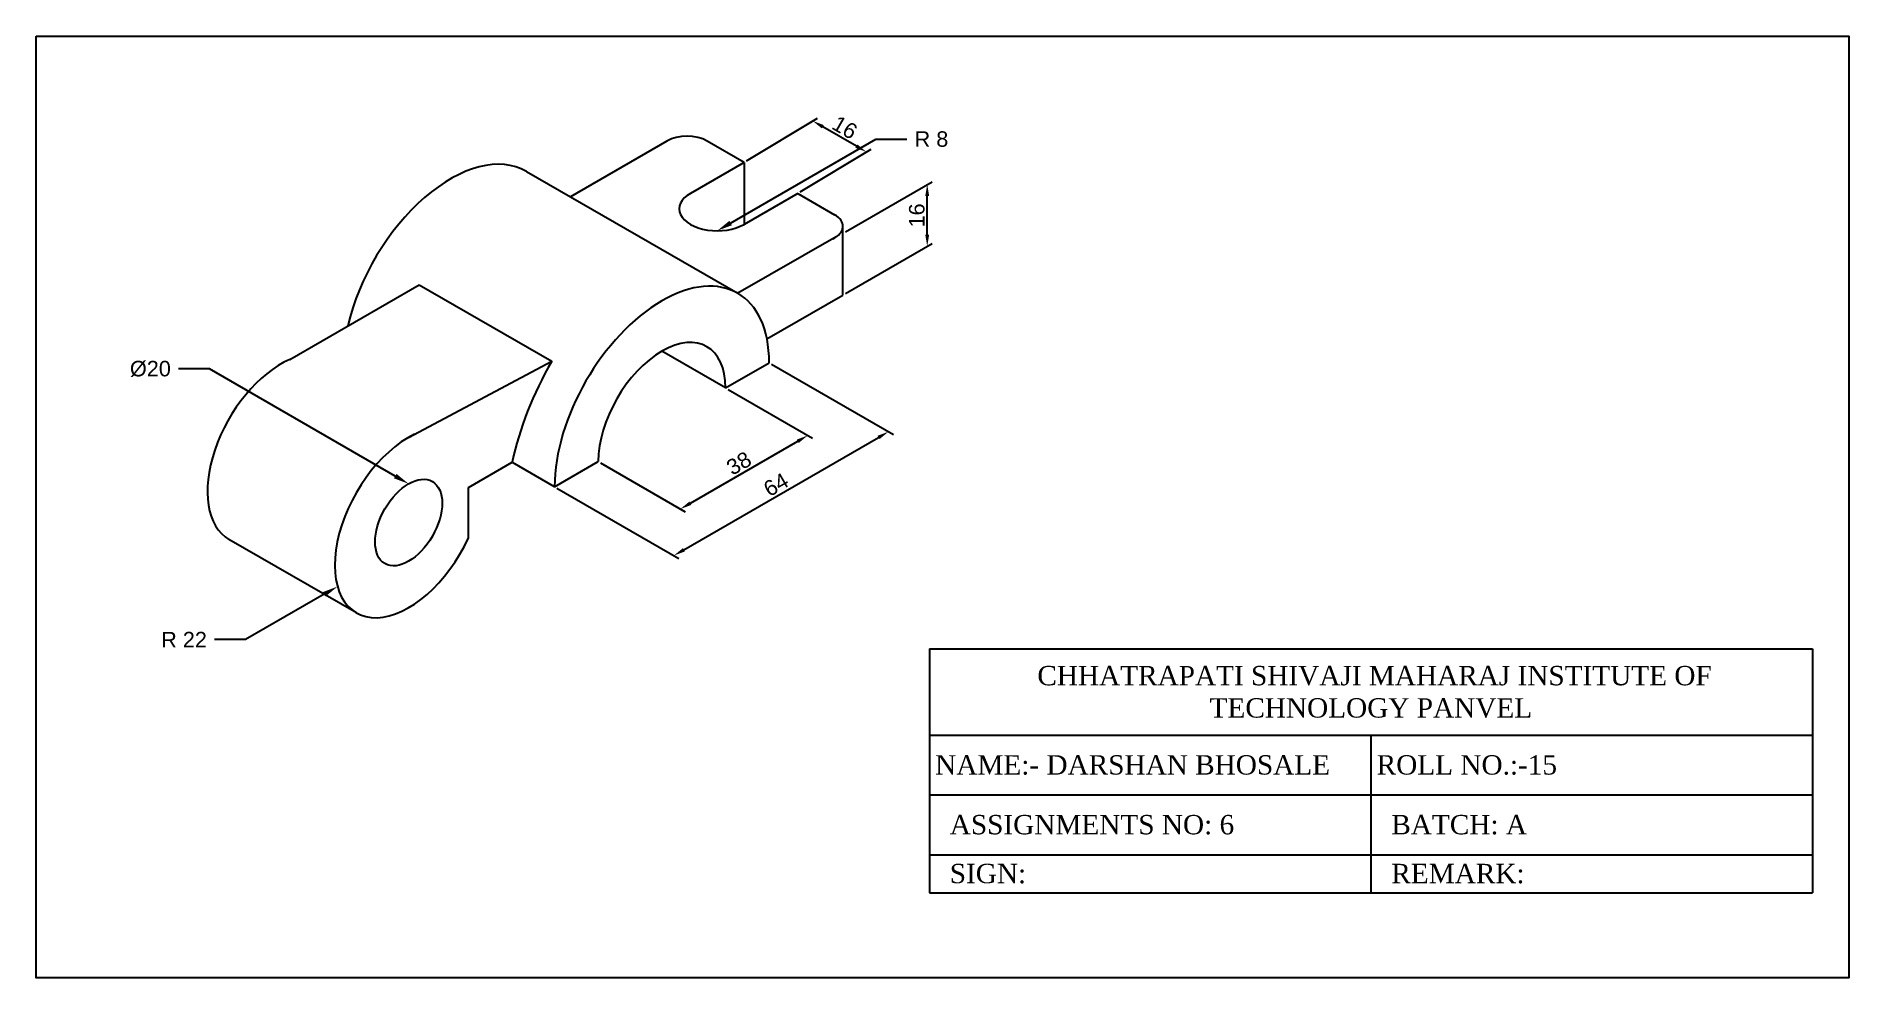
# Model space of a CAD drawing. Header units: millimetres. Extents: x 2155 to 2623, y 1468 to 1712.
import ezdxf
from ezdxf import colors
from ezdxf.entities.mleader import LeaderData, LeaderLine
from ezdxf.math import Vec2, Vec3

# ---------------------------------------------------------------- set-up
doc = ezdxf.new("R2010")
doc.units = ezdxf.units.MM
doc.styles.get("Standard").update_dxf_attribs({"font": 'arial.ttf'})
doc.dimstyles.new('ISO-25', dxfattribs={"dimtxt": 4, "dimasz": 3, "dimexe": 1.25, "dimexo": 0.625, "dimtad": 1, "dimtxsty": 'Standard', "dimcen": 2.5, "dimadec": 0, "dimazin": 0, "dimtfac": 1, "dimtmove": 0, "dimatfit": 3, "dimfxl": 1, "dimarcsym": 0})

# ---------------------------------------------------------------- blocks, each defined once
blk = doc.blocks.new('*D1')
at = {"color": 0, "lineweight": -2, "transparency": 16777216}
for p, q in [((2364.18, 1661.05), (2386.56, 1673.97)), ((2385.31, 1660.25), (2385.31, 1670.25)), ((2364.18, 1645.05), (2386.56, 1657.97))]:
    blk.add_line(p, q, dxfattribs=at)
at = {"color": 0, "transparency": 16777216}
for points in [[(2384.81, 1670.25), (2385.81, 1670.25), (2385.31, 1673.25)], [(2384.81, 1660.25), (2385.81, 1660.25), (2385.31, 1657.25)]]:
    blk.add_solid(points, dxfattribs=at)
at = {"layer": 'Defpoints', "color": 0, "transparency": 16777216}
for p in [(2385.31, 1673.25), (2363.55, 1660.69), (2363.55, 1644.69)]:
    blk.add_point(p, dxfattribs=at)
at = {"color": 0, "transparency": 16777216, "insert": (2382.64, 1665.25), "char_height": 4, "attachment_point": 5, "rotation": 90}
blk.add_mtext('16', dxfattribs=at)
blk = doc.blocks.new('*D2')
at = {"color": 0, "lineweight": -2, "transparency": 16777216}
for p, q in [((2338.63, 1679.32), (2356.99, 1690.38)), ((2367.02, 1683.15), (2358.36, 1688.15)), ((2352.49, 1671.32), (2370.85, 1682.38))]:
    blk.add_line(p, q, dxfattribs=at)
at = {"color": 0, "transparency": 16777216}
for points in [[(2358.61, 1688.58), (2358.11, 1687.71), (2355.77, 1689.65)], [(2367.27, 1683.58), (2366.77, 1682.71), (2369.62, 1681.65)]]:
    blk.add_solid(points, dxfattribs=at)
at = {"layer": 'Defpoints', "color": 0, "transparency": 16777216}
for p in [(2355.77, 1689.65), (2338.02, 1678.95), (2351.88, 1670.95)]:
    blk.add_point(p, dxfattribs=at)
at = {"color": 0, "transparency": 16777216, "insert": (2364.03, 1687.96), "char_height": 4, "attachment_point": 5, "rotation": 330}
blk.add_mtext('16', dxfattribs=at)
blk = doc.blocks.new('*D3')
at = {"color": 0, "lineweight": -2, "transparency": 16777216}
for p, q in [((2333.88, 1620.34), (2355.73, 1607.72)), ((2324.17, 1590.94), (2351.88, 1606.94)), ((2300.97, 1601.34), (2322.82, 1588.72))]:
    blk.add_line(p, q, dxfattribs=at)
at = {"color": 0, "transparency": 16777216}
for points in [[(2351.63, 1607.37), (2352.13, 1606.51), (2354.48, 1608.44)], [(2323.92, 1591.37), (2324.42, 1590.51), (2321.57, 1589.44)]]:
    blk.add_solid(points, dxfattribs=at)
at = {"layer": 'Defpoints', "color": 0, "transparency": 16777216}
for p in [(2333.26, 1620.7), (2354.48, 1608.44), (2300.35, 1601.7)]:
    blk.add_point(p, dxfattribs=at)
at = {"color": 0, "transparency": 16777216, "insert": (2336.69, 1601.25), "char_height": 4, "attachment_point": 5, "rotation": 30}
blk.add_mtext('38', dxfattribs=at)
blk = doc.blocks.new('*D4')
at = {"color": 0, "lineweight": -2, "transparency": 16777216}
for p, q in [((2345.14, 1626.84), (2376.57, 1608.69)), ((2322.49, 1578.91), (2372.72, 1607.91)), ((2289.71, 1594.84), (2321.14, 1576.69))]:
    blk.add_line(p, q, dxfattribs=at)
at = {"color": 0, "transparency": 16777216}
for points in [[(2372.47, 1608.35), (2372.97, 1607.48), (2375.32, 1609.41)], [(2322.24, 1579.35), (2322.74, 1578.48), (2319.89, 1577.41)]]:
    blk.add_solid(points, dxfattribs=at)
at = {"layer": 'Defpoints', "color": 0, "transparency": 16777216}
for p in [(2344.51, 1627.2), (2375.32, 1609.41), (2289.09, 1595.2)]:
    blk.add_point(p, dxfattribs=at)
at = {"color": 0, "transparency": 16777216, "insert": (2346.27, 1595.72), "char_height": 4, "attachment_point": 5, "rotation": 30}
blk.add_mtext('64', dxfattribs=at)
blk = doc.blocks.new('*T8')
at = {"color": 0, "linetype": 'ByBlock', "lineweight": -2, "transparency": 16777216}
for p, q in [((0, 0), (228, 0)), ((0, 0), (0, -63)), ((228, 0), (228, -63)), ((0, -22.32), (228, -22.32)), ((114, -22.32), (114, -63)), ((0, -37.75), (228, -37.75)), ((0, -53.18), (228, -53.18)), ((0, -63), (228, -63))]:
    blk.add_line(p, q, dxfattribs=at)
at = {"color": 0, "linetype": 'ByBlock', "transparency": 16777216, "char_height": 5}
for s, insert, width, attachment_point in [('{\\fTimes New Roman|b0|i0|c0|p18; CHHATRAPATI SHIVAJI MAHARAJ INSTITUTE OF TECHNOLOGY PANVEL }', (114, -11.16), 225, 5), ('{\\fTimes New Roman|b0|i0|c0|p18;NAME:- DARSHAN BHOSALE}', (1.5, -30.04), 111, 4), ('{\\fTimes New Roman|b0|i0|c0|p18;ROLL NO.:-15}', (115.5, -30.04), 111, 4), ('{\\fTimes New Roman|b0|i0|c0|p18;  ASSIGNMENTS NO: 6}', (1.5, -45.47), 111, 4), ('{\\fTimes New Roman|b0|i0|c0|p18;  BATCH: A}', (115.5, -45.47), 111, 4), ('{\\fTimes New Roman|b0|i0|c0|p18;  SIGN:}', (1.5, -58.09), 111, 4), ('{\\fTimes New Roman|b0|i0|c0|p18;  REMARK:}', (115.5, -58.09), 111, 4)]:
    blk.add_mtext(s, dxfattribs=dict(at, insert=insert, width=width, attachment_point=attachment_point))

msp = doc.modelspace()

# ---------------------------------------------------------------- linework, layer by layer
for p, q in [((2318.1, 1684.446), (2293.206, 1670.074)), ((2338.019, 1678.946), (2328.492, 1684.446)), ((2281.837, 1676.638), (2336.397, 1645.138)), ((2338.019, 1678.946), (2324.162, 1670.946)), ((2338.019, 1678.946), (2338.019, 1662.946)), ((2351.875, 1670.946), (2338.019, 1662.946)), ((2351.875, 1670.946), (2361.401, 1665.446)), ((2363.554, 1644.689), (2363.554, 1662.446)), ((2361.81, 1659.702), (2336.397, 1645.138)), ((2220.721, 1628.075), (2254.143, 1647.372)), ((2254.143, 1647.372), (2288.379, 1627.606)), ((2343.936, 1633.363), (2363.554, 1644.689)), ((2333.256, 1620.696), (2316.801, 1630.196)), ((2251.416, 1607.946), (2288.379, 1627.606)), ((2333.256, 1620.696), (2344.514, 1627.196)), ((2266.871, 1595.024), (2278.129, 1601.524)), ((2289.088, 1595.196), (2278.263, 1601.446)), ((2289.088, 1595.196), (2300.347, 1601.696)), ((2266.871, 1582.003), (2266.871, 1595.024)), ((2237.944, 1562.612), (2205.035, 1581.612))]:
    msp.add_line(p, q)
msp.add_lwpolyline([(2155.274, 1711.521), (2623.238, 1711.521), (2623.238, 1468.404), (2155.274, 1468.404)], close=True)
for centre, major_axis, start_param, end_param in [((2323.296, 1681.446), (-7.348, 0), 3.9269908, 5.4977871), ((2262.242, 1642.696), (-19.596, -33.941), 3.1415927, 5.2012403), ((2331.091, 1666.946), (-9.798, 0), 5.4977871, 8.6393798), ((2356.205, 1662.446), (-7.348, 0), 2.2667819, 3.9269908), ((2316.801, 1611.196), (-19.596, -33.941), 2.3561945, 5.4977871), ((2316.801, 1611.196), (-11.635, -20.153), 2.3561945, 5.4977871), ((2218.507, 1604.946), (-13.472, -23.335), 3.8105504, 6.2831853), ((2316.801, 1611.196), (-28.422, -49.228), 4.712389, 5.2216411), ((2251.416, 1585.946), (-13.472, -23.335), 3.8482553, 8.0147177)]:
    msp.add_ellipse(centre, major_axis=major_axis, ratio=0.5773503, start_param=start_param, end_param=end_param)
msp.add_ellipse((2251.416, 1585.946), major_axis=(-6.124, -10.607), ratio=0.5773503)

# ---------------------------------------------------------------- block references
msp.add_blockref('*T8', (2385.857, 1553.358))

# ---------------------------------------------------------------- dimensions: what is measured, and where the dimension line sits
for p1, p2, distance, picture, middle in [((2351.875, 1670.946), (2338.019, 1678.946), -18.139, '*D2', (2364.028, 1687.955)), ((2363.554, 1644.689), (2363.554, 1660.689), -21.754, '*D1', (2382.64, 1665.249)), ((2289.088, 1595.196), (2344.514, 1627.196), -30.801, '*D4', (2346.269, 1595.723)), ((2300.347, 1601.696), (2333.256, 1620.696), -21.226, '*D3', (2336.693, 1601.253))]:
    dim = msp.add_aligned_dim(p1=p1, p2=p2, distance=distance, dimstyle='ISO-25')
    dim.commit()
    dim.dimension.update_dxf_attribs({"geometry": picture, "text_midpoint": middle})

# ---------------------------------------------------------------- leaders
ml = msp.add_multileader_mtext('Standard')
ml.set_content('R 8', color=256)
ml.set_leader_properties()
ml.build(insert=Vec2(0, 0))
ctx = ml.context
ctx.base_point, ctx.plane_origin = Vec3(2380.058, 1684.942), Vec3(2331.091, 1661.29)
notes = []
notes.append((ctx, [(0, (1, 1, 0), (2372.058, 1684.942), (1, 0), 8, [(0, [(2331.091, 1661.29)], 0, [])])]))
ctx.mtext.insert, ctx.mtext.flow_direction = Vec3(2382.058, 1686.976), 5
ml = msp.add_multileader_mtext('Standard')
ml.set_content('%%C20', color=256)
ml.set_leader_properties()
ml.build(insert=Vec2(0, 0))
ctx = ml.context
ctx.base_point, ctx.plane_origin = Vec3(2177.957, 1625.617), Vec3(2251.416, 1595.946)
ctx.text_align_type = 2
notes.append((ctx, [(0, (1, 1, 0), (2200.025, 1625.617), (-1, 0), 8, [(0, [(2251.416, 1595.946)], 0, [])])]))
ctx.mtext.insert, ctx.mtext.alignment, ctx.mtext.flow_direction = Vec3(2190.025, 1627.698), 3, 5
ml = msp.add_multileader_mtext('Standard')
ml.set_content('R 22', color=256)
ml.set_leader_properties()
ml.build(insert=Vec2(0, 0))
ctx = ml.context
ctx.base_point, ctx.plane_origin = Vec3(2186.264, 1555.719), Vec3(2233.069, 1569.422)
ctx.text_align_type = 2
notes.append((ctx, [(0, (1, 1, 0), (2209.334, 1555.719), (-1, 0), 8, [(0, [(2233.069, 1569.422)], 0, [])])]))
ctx.mtext.insert, ctx.mtext.alignment, ctx.mtext.flow_direction = Vec3(2199.334, 1557.72), 3, 5
for ctx, leaders in notes:
    for number, flags, end, landing, length, lines in leaders:
        leader = LeaderData()
        leader.index, (leader.has_last_leader_line, leader.has_dogleg_vector, leader.attachment_direction) = number, flags
        leader.last_leader_point, leader.dogleg_vector, leader.dogleg_length = Vec3(end), Vec3(landing), length
        for number, points, colour, breaks in lines:
            line = LeaderLine()
            line.index, line.vertices, line.color, line.breaks = number, Vec3.list(points), colors.encode_raw_color(colour), breaks
            leader.lines.append(line)
        ctx.leaders.append(leader)

doc.saveas('drawing.dxf')
